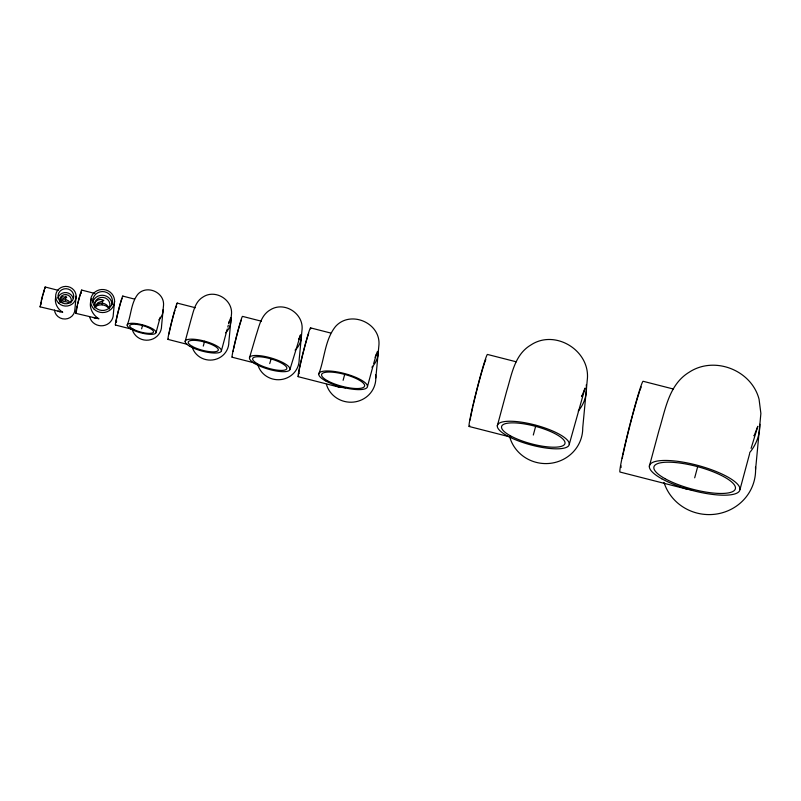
<?xml version="1.0" encoding="UTF-8"?>
<svg xmlns="http://www.w3.org/2000/svg" width="801" height="801" viewBox="0 0 801 801"><rect width="100%" height="100%" fill="white"/><g stroke="black" fill="none" stroke-linecap="round" stroke-linejoin="round"><path stroke-width="1.2" d="M65.522 300.125L65.892 296.25M76.135 296.24L74.914 309.166A10.243 9.842 5.4 0 1 65.201 319.018A10.243 9.842 5.4 0 1 54.468 310.047M102.228 304.74L102.578 301.026M114.573 301.006L113.321 314.262A12.005 11.534 5.4 0 1 89.762 317.286M375.819 377.992L378.953 344.79C380.495 322.693 350.257 309.937 335.509 326.518C324.775 339.904 324.725 358.628 318.748 374.057M755.583 469.516L760.88 413.486L759.068 399.248C751.658 370.503 715.383 355.944 690.162 371.594L689.611 371.964C668.845 384.23 665.511 409.361 659.013 430.347L649.351 466.232M55.629 297.351C54.318 303.189 57.692 309.286 62.718 312.23L40.07 306.843L42.884 294.087M94.448 305.612C94.037 300.645 99.945 297.772 103.88 300.505L97.902 302.748L95.059 306.012M45.016 288.46L45.156 286.998L58.163 290.322M81.031 293.597L81.161 292.185L80.641 293.336M41.011 302.167L40.661 304.54L41.071 303.629M44.215 291.674L44.456 290.423M77.166 306.252L76.465 310.978M41.362 300.555L45.156 286.998M77.717 303.929L80.17 294.798M127.179 325.116C131.234 315.244 130.953 303.028 137.792 294.317C146.523 284.505 164.425 292.035 163.544 305.121L161.582 325.847A14.929 14.348 5.4 0 1 148.736 340.095A14.929 14.348 5.4 0 1 132.275 329.601M141.627 328.81L142.578 325.296M156.075 332.505L160.18 317.276M185.151 341.456L191.008 319.709C193.512 311.509 194.923 301.757 203.043 297.001C215.028 289.021 232.37 299.414 231.539 313.581L228.846 342.067A18.733 18.002 5.4 0 1 212.736 359.949A18.733 18.002 5.4 0 1 192.08 346.783M203.284 346.092L204.585 341.266M221.416 350.728L227.274 328.981M343.118 380.295L344.71 374.377M367.479 386.523L372.906 366.397M497.321 425.832L506.693 391.038C511.809 374.467 514.482 354.653 530.883 344.991C554.692 329.131 589.135 349.817 587.453 377.942L582.738 427.804A37.176 35.715 5.4 0 1 550.758 463.278A37.176 35.715 5.4 0 1 509.766 437.156M533.306 435.033L535.889 425.431M569.281 444.235L585.05 388.084L581.756 396.495L582.407 395.063M694.687 477.827L697.581 467.053M740.014 489.411L749.676 453.526M227.804 327.038L228.315 325.196M373.656 363.614L376.34 354.493M751.088 448.38L757.836 426.282L754.101 435.824M43.324 292.936L44.415 289.501M249.451 357.917L256.14 335.229C259.224 326.007 261.096 315.003 270.388 309.797C284.115 301.106 303.309 313.231 302.097 329.151L299.184 359.449A21.076 20.245 5.4 0 1 281.051 379.564A21.076 20.245 5.4 0 1 257.822 364.745M269.727 363.584L271.139 358.798M290.002 369.241L300.545 334.848L298.583 339.584L298.973 338.813M228.806 323.504L229.266 321.972M40.611 305.652L40.07 306.843M230.358 318.678L228.696 322.913L229.006 322.232M375.078 357.376L377.311 351.679M59.805 299.674L62.438 296.75L66.733 297.321L62.228 299.013L60.075 301.476M91.815 298.703C87.86 305.862 92.305 314.993 98.954 318.798L75.745 313.341M754.162 435.714L754.522 435.053M298.082 376.66L339.374 387.213L345.642 387.824M673.391 389.026L643.213 381.306A46.838 2.103 -75.7 0 0 629.726 425.441A46.838 2.103 -75.7 0 0 619.944 472.029L687.538 489.311L693.366 489.882M516.255 361.802L487.539 354.463A37.176 1.662 -75.7 0 0 475.644 394.192A37.176 1.662 -75.7 0 0 469.766 425.501M310.588 327.889L330.643 333.026M261.466 321.221L242.553 316.385A21.076 0.941 -75.7 0 0 235.804 338.913A21.076 0.941 -75.7 0 0 232.48 356.655M177.281 303.108L195.414 307.744M122.793 296.09L134.508 299.083M81.702 290.092L94.788 293.436M115.384 325.006L134.117 329.792M167.98 339.394L187.314 344.34M232.08 357.216L254.548 362.953M469.076 426.472L510.948 437.176M683.073 487.529L687.538 489.311M335.048 385.491L339.374 387.213M93.387 317.476L95.97 318.508M57.962 311.098L60.165 311.979M230.748 317.737A18.733 18.002 5.4 0 1 225.562 332.826M301.446 335.529A21.076 20.245 5.4 0 1 295.068 350.187M163.114 309.687A14.929 14.348 5.4 0 1 158.828 319.839M378.382 350.838A25.171 24.19 5.4 0 1 371.914 367.198M586.252 384.87A37.176 35.715 5.4 0 1 578.232 411.053M759.869 424.26A46.838 44.996 5.4 0 1 749.686 452.605M621.105 467.494A42.153 1.892 -75.7 0 1 621.035 465.822M622.257 458.382A42.153 1.892 -75.7 0 1 622.737 456.009M622.998 454.758A42.153 1.892 -75.7 0 1 629.906 425.561M630.217 424.38A42.153 1.892 -75.7 0 1 632.369 416.17M632.68 415.028A42.153 1.892 -75.7 0 1 639.508 391.639M639.809 390.758A42.153 1.892 -75.7 0 1 641.261 386.943M755.503 467.173A46.838 44.996 5.4 0 1 717.095 513.942A46.838 44.996 5.4 0 1 663.989 482.422M470.217 420.014A32.781 1.472 -75.7 0 1 470.608 417.531M470.778 416.63A32.781 1.472 -75.7 0 1 472.84 406.788M473.111 405.596A32.781 1.472 -75.7 0 1 485.837 359.569M298.553 375.999A25.171 1.131 -75.7 0 1 303.339 351.619A25.171 1.131 -75.7 0 1 310.628 328.901M299.224 373.246A22.248 1.001 -75.7 0 1 299.113 370.643M299.304 369.591A22.248 1.001 -75.7 0 1 308.685 333.326M375.569 374.828A25.171 24.19 5.4 0 1 355.784 401.752A25.171 24.19 5.4 0 1 326.397 384.32M233.141 351.489A17.802 0.801 -75.7 0 1 233.481 349.697M233.692 348.655A17.802 0.801 -75.7 0 1 241.401 320.03M115.664 324.615A14.929 0.671 -75.7 0 1 118.498 310.147A14.929 0.671 -75.7 0 1 122.823 296.68M116.686 321.041A12.315 0.551 -75.7 0 1 117.827 313.321A12.315 0.551 -75.7 0 1 122.153 298.613M168.33 338.903A18.733 0.841 -75.7 0 1 171.885 320.76A18.733 0.841 -75.7 0 1 177.311 303.849M175.669 308.005A15.549 0.701 -75.7 0 1 176.52 306.813M168.981 334.087A15.549 0.701 -75.7 0 1 174.928 310.317M94.979 306.873A7.7 7.399 5.4 0 1 109.096 308.635M92.706 302.307A9.832 9.452 5.4 0 1 112.06 304.73M94.808 306.673A7.7 7.399 5.4 0 1 103.169 297.401A7.7 7.399 5.4 0 1 108.926 308.435M94.939 307.053A9.832 9.452 5.4 0 1 109.337 308.846M76.375 311.939A12.005 0.541 -75.7 0 1 77.857 302.918A12.005 0.541 -75.7 0 1 81.722 290.563M59.975 302.518A5.807 5.577 5.4 0 1 70.037 302.508M57.902 298.182A7.87 7.559 5.4 0 1 73.101 298.162M59.925 301.587A5.807 5.577 5.4 0 1 66.233 294.598A5.807 5.577 5.4 0 1 70.578 302.918M62.568 301.877A7.87 7.559 5.4 0 1 68.536 302.628M192.35 346.412A15.549 4.255 15.1 0 0 217.712 350.928A15.549 4.255 15.1 0 0 199.779 340.956A15.549 4.255 15.1 0 0 192.35 346.412M190.117 346.473A18.733 5.126 15.1 0 0 220.665 351.909A18.733 5.126 15.1 0 0 199.059 339.904A18.733 5.126 15.1 0 0 190.117 346.473M254.998 363.694A21.076 5.747 16.4 0 0 289.171 370.553A21.076 5.747 16.4 0 0 265.011 356.495A21.076 5.747 16.4 0 0 254.998 363.694M257.291 363.674A17.802 4.856 16.4 0 0 286.147 369.471A17.802 4.856 16.4 0 0 265.742 357.596A17.802 4.856 16.4 0 0 257.291 363.674M132.966 329.061A12.315 3.374 15.1 0 0 153.061 332.635A12.315 3.374 15.1 0 0 138.853 324.735A12.315 3.374 15.1 0 0 132.966 329.061M131.134 329.111A14.929 4.085 15.1 0 0 155.484 333.446A14.929 4.085 15.1 0 0 138.263 323.874A14.929 4.085 15.1 0 0 131.134 329.111M327.479 380.745A22.248 6.088 15.1 0 0 363.764 387.193A22.248 6.088 15.1 0 0 338.102 372.936A22.248 6.088 15.1 0 0 327.479 380.745M325.426 380.795A25.171 6.889 15.1 0 0 366.488 388.105A25.171 6.889 15.1 0 0 337.441 371.964A25.171 6.889 15.1 0 0 325.426 380.795M510.257 435.704A32.781 8.971 15.1 0 0 563.734 445.216A32.781 8.971 15.1 0 0 525.917 424.19A32.781 8.971 15.1 0 0 510.257 435.704M507.173 435.784A37.176 10.173 15.1 0 0 567.809 446.578A37.176 10.173 15.1 0 0 524.925 422.738A37.176 10.173 15.1 0 0 507.173 435.784M661.766 478.768A46.838 12.816 15.1 0 0 738.152 492.365A46.838 12.816 15.1 0 0 684.134 462.337A46.838 12.816 15.1 0 0 661.766 478.768M665.06 478.678A42.153 11.534 15.1 0 0 733.806 490.913A42.153 11.534 15.1 0 0 685.185 463.879A42.153 11.534 15.1 0 0 665.06 478.678M94.168 309.196A12.005 11.534 5.4 0 0 114.193 304A12.005 11.534 5.4 0 0 99.374 289.892A12.005 11.534 5.4 0 0 94.168 309.196M95.689 307.724A9.832 9.452 5.4 0 0 112.1 303.459A9.832 9.452 5.4 0 0 99.955 291.894A9.832 9.452 5.4 0 0 95.689 307.724M58.713 303.219A10.243 9.842 5.4 0 0 75.805 298.783A10.243 9.842 5.4 0 0 63.149 286.738A10.243 9.842 5.4 0 0 58.713 303.219M60.375 301.607A7.87 7.559 5.4 0 0 73.502 298.192A7.87 7.559 5.4 0 0 63.79 288.951A7.87 7.559 5.4 0 0 60.375 301.607"/></g></svg>
